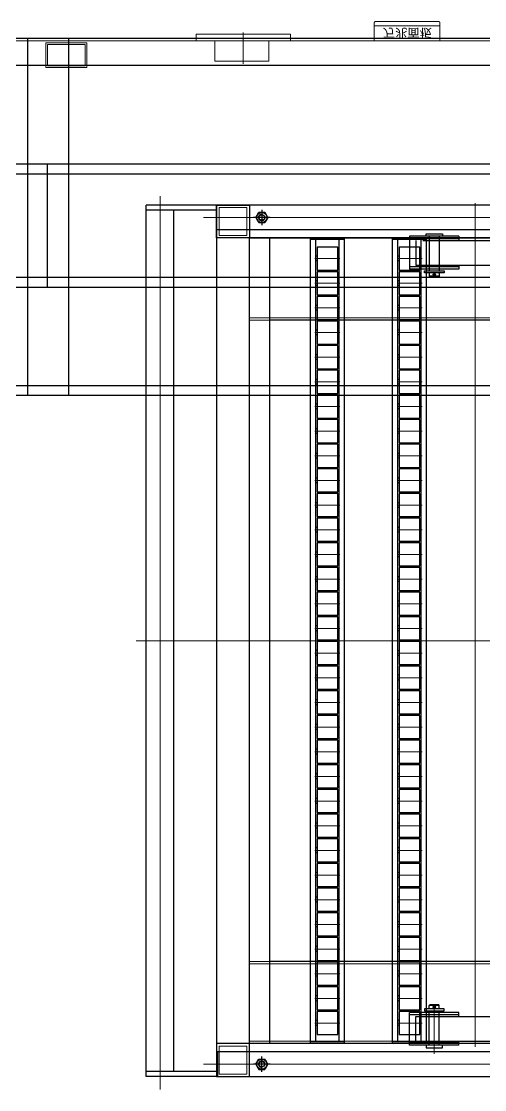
# Model space of a CAD drawing. Extents: x 539033 to 804858, y 468425 to 1263560.
# Drawn here: x 758264 to 758829, y 508650 to 509949 of the extents above; entities that cross this region are included whole.
import ezdxf

# ---------------------------------------------------------------- set-up
doc = ezdxf.new("R2010")
doc.units = 0
doc.header["$LTSCALE"] = 1000
doc.header["$MEASUREMENT"] = 0
for name, pattern in [('0', [0, 0]), ('ACAD_ISO02W100', [15, 12, -3]), ('ACAD_ISO04W100', [30, 24, -3, 0, -3]), ('ACAD_ISO05W100', [33, 24, -3, 0, -3, 0, -3]), ('ACAD_ISO10W100', [18.5, 12, -3, 0.5, -3]), ('DASHDOT', [25.4, 12.7, -6.35, 0, -6.35]), ('SOLID', [0])]:
    doc.linetypes.add(name, pattern=pattern)
doc.layers.get('0').update_dxf_attribs({"linetype": 'CONTINUOUS'})
doc.layers.add('1', color=1, linetype='DASHDOT')
for name, color, linetype, lineweight in [('3', 7, 'ACAD_ISO04W100', 15), ('中心线', 1, 'ACAD_ISO10W100', 15), ('双点划线', 7, 'ACAD_ISO05W100', 15), ('标注', 7, 'SOLID', 15), ('点划线', 1, 'ACAD_ISO04W100', 15), ('粗实线', 7, '0', 30), ('虚线', 6, 'ACAD_ISO02W100', 18)]:
    doc.layers.add(name, color=color, linetype=linetype, lineweight=lineweight)
doc.styles.add('标准', font='', dxfattribs={"width": 0.667})
doc.styles.get('标准').set_extended_font_data('FangSong_GB2312')

# ---------------------------------------------------------------- blocks, each defined once
blk = doc.blocks.new('A$C513352F2')
at = {"layer": '点划线'}
blk.add_line((68.9, 0), (68.9, 1086.9), dxfattribs=at)
at = {"layer": '粗实线', "color": 5}
for p, q in [((0, 1070.9), (85.7, 1070.9)), ((85.7, 1070.9), (85.7, 10.9)), ((0, 1064.9), (85.7, 1064.9)), ((52.2, 1064.9), (52.2, 16.9)), ((0, 16.9), (85.7, 16.9)), ((0, 10.9), (85.7, 10.9))]:
    blk.add_line(p, q, dxfattribs=at)
blk = doc.blocks.new('A$C458447FD')
for p, q in [((1298.8, 1065.1), (1302.4, 1071.4)), ((1309.6, 1071.4), (1302.4, 1071.4)), ((1313.2, 1065.1), (1309.6, 1071.4)), ((1298.8, 1065.1), (1302.4, 1058.9)), ((1309.6, 1058.9), (1302.4, 1058.9)), ((1313.2, 1065.1), (1309.6, 1058.9)), ((1084, 1000.1), (1084, 997.6)), ((1084, 997.6), (1108, 997.6)), ((1108, 997.6), (1108, 1000.1)), ((1084, 100.1), (1084, 102.6)), ((1084, 102.6), (1108, 102.6)), ((1108, 102.6), (1108, 100.1)), ((1298.8, 35.1), (1302.4, 41.4)), ((1309.6, 41.4), (1302.4, 41.4)), ((1313.2, 35.1), (1309.6, 41.4)), ((1298.8, 35.1), (1302.4, 28.9)), ((1309.6, 28.9), (1302.4, 28.9)), ((1313.2, 35.1), (1309.6, 28.9))]:
    blk.add_line(p, q)
for centre, radius in [((1306, 1065.1), 6.23), ((1306, 1065.1), 3.4), ((1306, 35.1), 6.23), ((1306, 35.1), 3.4)]:
    blk.add_circle(centre, radius)
at = {"layer": '1', "linetype": 'DASHDOT'}
for p, q in [((1306, 1074.4), (1306, 1055.9)), ((1295.8, 1065.1), (1316.2, 1065.1)), ((1306, 25.9), (1306, 44.4)), ((1295.8, 35.1), (1316.2, 35.1))]:
    blk.add_line(p, q, dxfattribs=at)
at = {"layer": '3'}
for centre, start, end in [((1306, 1065.1), 170, 90), ((1306, 35.1), 270, 190)]:
    blk.add_arc(centre, 4, start, end, dxfattribs=at)
at = {"layer": '点划线'}
for p, q in [((206, 1065.1), (1376.8, 1065.1)), ((1046, 17.9), (1046, 1044.2)), ((1096, 1052.4), (1096, 992)), ((1110.8, 1015.1), (1141.3, 1015.1)), ((1210.8, 1015.1), (1241.3, 1015.1)), ((1093.9, 995.6), (1098, 995.6)), ((1110.8, 985.1), (1141.3, 985.1)), ((1210.8, 985.1), (1241.3, 985.1)), ((1110.8, 955.1), (1141.3, 955.1)), ((1210.8, 955.1), (1241.3, 955.1)), ((1110.8, 925.1), (1141.3, 925.1)), ((1210.8, 925.1), (1241.3, 925.1)), ((1110.8, 895.1), (1141.3, 895.1)), ((1210.8, 895.1), (1241.3, 895.1)), ((1110.8, 865.1), (1141.3, 865.1)), ((1210.8, 865.1), (1241.3, 865.1)), ((1110.8, 835.1), (1141.3, 835.1)), ((1210.8, 835.1), (1241.3, 835.1)), ((1110.8, 805.1), (1141.3, 805.1)), ((1210.8, 805.1), (1241.3, 805.1)), ((1110.8, 775.1), (1141.3, 775.1)), ((1210.8, 775.1), (1241.3, 775.1)), ((1110.8, 745.1), (1141.3, 745.1)), ((1210.8, 745.1), (1241.3, 745.1)), ((1110.8, 715.1), (1141.3, 715.1)), ((1210.8, 715.1), (1241.3, 715.1)), ((1110.8, 685.1), (1141.3, 685.1)), ((1210.8, 685.1), (1241.3, 685.1)), ((1110.8, 655.1), (1141.3, 655.1)), ((1210.8, 655.1), (1241.3, 655.1)), ((1110.8, 625.1), (1141.3, 625.1)), ((1210.8, 625.1), (1241.3, 625.1)), ((1110.8, 595.1), (1141.3, 595.1)), ((1210.8, 595.1), (1241.3, 595.1)), ((1110.8, 565.1), (1141.3, 565.1)), ((1210.8, 565.1), (1241.3, 565.1)), ((101.7, 550.1), (1459.1, 550.1)), ((1110.8, 535.1), (1141.3, 535.1)), ((1210.8, 535.1), (1241.3, 535.1)), ((1110.8, 505.1), (1141.3, 505.1)), ((1210.8, 505.1), (1241.3, 505.1)), ((1110.8, 475.1), (1141.3, 475.1)), ((1210.8, 475.1), (1241.3, 475.1)), ((1110.8, 445.1), (1141.3, 445.1)), ((1210.8, 445.1), (1241.3, 445.1)), ((1110.8, 415.1), (1141.3, 415.1)), ((1210.8, 415.1), (1241.3, 415.1)), ((1110.8, 385.1), (1141.3, 385.1)), ((1210.8, 385.1), (1241.3, 385.1)), ((1110.8, 355.1), (1141.3, 355.1)), ((1210.8, 355.1), (1241.3, 355.1)), ((1110.8, 325.1), (1141.3, 325.1)), ((1210.8, 325.1), (1241.3, 325.1)), ((1110.8, 295.1), (1141.3, 295.1)), ((1210.8, 295.1), (1241.3, 295.1)), ((1110.8, 265.1), (1141.3, 265.1)), ((1210.8, 265.1), (1241.3, 265.1)), ((1110.8, 235.1), (1141.3, 235.1)), ((1210.8, 235.1), (1241.3, 235.1)), ((1110.8, 205.1), (1141.3, 205.1)), ((1210.8, 205.1), (1241.3, 205.1)), ((1110.8, 175.1), (1141.3, 175.1)), ((1210.8, 175.1), (1241.3, 175.1)), ((1110.8, 145.1), (1141.3, 145.1)), ((1210.8, 145.1), (1241.3, 145.1)), ((1093.9, 104.6), (1098, 104.6)), ((1110.8, 115.1), (1141.3, 115.1)), ((1210.8, 115.1), (1241.3, 115.1)), ((1110.8, 85.1), (1141.3, 85.1)), ((1210.8, 85.1), (1241.3, 85.1)), ((206, 35.1), (1376.8, 35.1))]:
    blk.add_line(p, q, dxfattribs=at)
at = {"layer": '粗实线'}
for p, q in [((1359.5, 1080.1), (1359.5, 1050.1)), ((211, 1050.1), (1361, 1050.1)), ((506, 1040.1), (1321, 1040.1)), ((1066, 1042.1), (1066, 1037.1)), ((1066, 1042.1), (1126, 1042.1)), ((1090, 1042.1), (1090, 1000.1)), ((1102, 1042.1), (1102, 1000.1)), ((1126, 1042.1), (1126, 1002.1)), ((1321, 1040.1), (1321, 60.1)), ((1109.8, 1037.1), (0, 1037.1)), ((1066, 1039.1), (1126, 1039.1)), ((1118.6, 1037.1), (1118.6, 1007.1)), ((1118.6, 1007.1), (0, 1007.1)), ((1066, 1007.1), (1066, 1002.1)), ((1066, 1005.1), (1126, 1005.1)), ((1066, 1002.1), (1126, 1002.1)), ((1108, 1000.1), (1084, 1000.1)), ((1090, 997.6), (1090, 993.6)), ((1090, 993.6), (1091, 992.6)), ((1090, 993.6), (1102, 993.6)), ((1101, 992.6), (1091, 992.6)), ((1101, 992.6), (1102, 993.6)), ((1102, 997.6), (1102, 993.6)), ((796, 940.1), (1296, 940.1)), ((796, 160.1), (1296, 160.1)), ((1090, 106.6), (1091, 107.6)), ((1090, 102.6), (1090, 106.6)), ((1090, 106.6), (1102, 106.6)), ((1101, 107.6), (1091, 107.6)), ((1101, 107.6), (1102, 106.6)), ((1102, 102.6), (1102, 106.6)), ((1118.6, 93.1), (0, 93.1)), ((1066, 93.1), (1066, 98.1)), ((1066, 98.1), (1126, 98.1)), ((1066, 95.1), (1126, 95.1)), ((1108, 100.1), (1084, 100.1)), ((1090, 58.1), (1090, 100.1)), ((1102, 58.1), (1102, 100.1)), ((1118.6, 63.1), (1118.6, 93.1)), ((1126, 58.1), (1126, 98.1)), ((1109.8, 63.1), (0, 63.1)), ((1321, 60.1), (251, 60.1)), ((506, 60.1), (1321, 60.1)), ((1066, 58.1), (1066, 63.1)), ((1066, 61.1), (1126, 61.1)), ((1066, 58.1), (1126, 58.1)), ((211, 50.1), (1361, 50.1))]:
    blk.add_line(p, q, dxfattribs=at)
at = {"layer": '粗实线', "color": 4}
for p, q in [((1105.3, 1040.1), (1105.3, 60.1)), ((1105.3, 1040.1), (1146.8, 1040.1)), ((1146.8, 1040.1), (1146.8, 60.1)), ((1205.3, 1040.1), (1205.3, 60.1)), ((1205.3, 1040.1), (1246.8, 1040.1)), ((1246.8, 1040.1), (1246.8, 60.1)), ((1105.3, 1038.1), (1146.8, 1038.1)), ((1111.8, 1038.1), (1111.8, 62.1)), ((1140.3, 1038.1), (1140.3, 62.1)), ((1205.3, 1038.1), (1246.8, 1038.1)), ((1211.8, 1038.1), (1211.8, 62.1)), ((1240.3, 1038.1), (1240.3, 62.1)), ((1105.3, 62.1), (1146.8, 62.1)), ((1105.3, 60.1), (1146.8, 60.1)), ((1205.3, 62.1), (1246.8, 62.1)), ((1205.3, 60.1), (1246.8, 60.1))]:
    blk.add_line(p, q, dxfattribs=at)
at = {"layer": '粗实线', "color": 2}
blk.add_line((1296, 1040.1), (1296, 60.1), dxfattribs=at)
at = {"layer": '粗实线', "color": 3}
for p, q in [((1113.5, 1018.1), (1111.8, 1018.1)), ((1111.8, 1018.1), (1111.8, 1012.1)), ((1138.5, 1018.1), (1140.3, 1018.1)), ((1140.3, 1018.1), (1140.3, 1012.1)), ((1213.5, 1018.1), (1211.8, 1018.1)), ((1211.8, 1018.1), (1211.8, 1012.1)), ((1238.5, 1018.1), (1240.3, 1018.1)), ((1240.3, 1018.1), (1240.3, 1012.1)), ((1113.5, 1012.1), (1111.8, 1012.1)), ((1138.5, 1012.1), (1140.3, 1012.1)), ((1213.5, 1012.1), (1211.8, 1012.1)), ((1238.5, 1012.1), (1240.3, 1012.1)), ((1113.5, 988.1), (1111.8, 988.1)), ((1111.8, 988.1), (1111.8, 982.1)), ((1138.5, 988.1), (1140.3, 988.1)), ((1140.3, 988.1), (1140.3, 982.1)), ((1213.5, 988.1), (1211.8, 988.1)), ((1211.8, 988.1), (1211.8, 982.1)), ((1238.5, 988.1), (1240.3, 988.1)), ((1240.3, 988.1), (1240.3, 982.1)), ((1113.5, 982.1), (1111.8, 982.1)), ((1138.5, 982.1), (1140.3, 982.1)), ((1213.5, 982.1), (1211.8, 982.1)), ((1238.5, 982.1), (1240.3, 982.1)), ((1113.5, 958.1), (1111.8, 958.1)), ((1111.8, 958.1), (1111.8, 952.1)), ((1113.5, 952.1), (1111.8, 952.1)), ((1138.5, 958.1), (1140.3, 958.1)), ((1138.5, 952.1), (1140.3, 952.1)), ((1140.3, 958.1), (1140.3, 952.1)), ((1213.5, 958.1), (1211.8, 958.1)), ((1211.8, 958.1), (1211.8, 952.1)), ((1213.5, 952.1), (1211.8, 952.1)), ((1238.5, 958.1), (1240.3, 958.1)), ((1238.5, 952.1), (1240.3, 952.1)), ((1240.3, 958.1), (1240.3, 952.1)), ((1113.5, 928.1), (1111.8, 928.1)), ((1111.8, 928.1), (1111.8, 922.1)), ((1138.5, 928.1), (1140.3, 928.1)), ((1140.3, 928.1), (1140.3, 922.1)), ((1213.5, 928.1), (1211.8, 928.1)), ((1211.8, 928.1), (1211.8, 922.1)), ((1238.5, 928.1), (1240.3, 928.1)), ((1240.3, 928.1), (1240.3, 922.1)), ((1113.5, 922.1), (1111.8, 922.1)), ((1138.5, 922.1), (1140.3, 922.1)), ((1213.5, 922.1), (1211.8, 922.1)), ((1238.5, 922.1), (1240.3, 922.1)), ((1113.5, 898.1), (1111.8, 898.1)), ((1111.8, 898.1), (1111.8, 892.1)), ((1138.5, 898.1), (1140.3, 898.1)), ((1140.3, 898.1), (1140.3, 892.1)), ((1213.5, 898.1), (1211.8, 898.1)), ((1211.8, 898.1), (1211.8, 892.1)), ((1238.5, 898.1), (1240.3, 898.1)), ((1240.3, 898.1), (1240.3, 892.1)), ((1113.5, 892.1), (1111.8, 892.1)), ((1138.5, 892.1), (1140.3, 892.1)), ((1213.5, 892.1), (1211.8, 892.1)), ((1238.5, 892.1), (1240.3, 892.1)), ((1113.5, 868.1), (1111.8, 868.1)), ((1111.8, 868.1), (1111.8, 862.1)), ((1113.5, 862.1), (1111.8, 862.1)), ((1138.5, 868.1), (1140.3, 868.1)), ((1138.5, 862.1), (1140.3, 862.1)), ((1140.3, 868.1), (1140.3, 862.1)), ((1213.5, 868.1), (1211.8, 868.1)), ((1211.8, 868.1), (1211.8, 862.1)), ((1213.5, 862.1), (1211.8, 862.1)), ((1238.5, 868.1), (1240.3, 868.1)), ((1238.5, 862.1), (1240.3, 862.1)), ((1240.3, 868.1), (1240.3, 862.1)), ((1113.5, 838.1), (1111.8, 838.1)), ((1111.8, 838.1), (1111.8, 832.1)), ((1113.5, 832.1), (1111.8, 832.1)), ((1138.5, 838.1), (1140.3, 838.1)), ((1138.5, 832.1), (1140.3, 832.1)), ((1140.3, 838.1), (1140.3, 832.1)), ((1213.5, 838.1), (1211.8, 838.1)), ((1211.8, 838.1), (1211.8, 832.1)), ((1213.5, 832.1), (1211.8, 832.1)), ((1238.5, 838.1), (1240.3, 838.1)), ((1238.5, 832.1), (1240.3, 832.1)), ((1240.3, 838.1), (1240.3, 832.1)), ((1113.5, 808.1), (1111.8, 808.1)), ((1111.8, 808.1), (1111.8, 802.1)), ((1138.5, 808.1), (1140.3, 808.1)), ((1140.3, 808.1), (1140.3, 802.1)), ((1213.5, 808.1), (1211.8, 808.1)), ((1211.8, 808.1), (1211.8, 802.1)), ((1238.5, 808.1), (1240.3, 808.1)), ((1240.3, 808.1), (1240.3, 802.1)), ((1113.5, 802.1), (1111.8, 802.1)), ((1138.5, 802.1), (1140.3, 802.1)), ((1213.5, 802.1), (1211.8, 802.1)), ((1238.5, 802.1), (1240.3, 802.1)), ((1113.5, 778.1), (1111.8, 778.1)), ((1111.8, 778.1), (1111.8, 772.1)), ((1113.5, 772.1), (1111.8, 772.1)), ((1138.5, 778.1), (1140.3, 778.1)), ((1138.5, 772.1), (1140.3, 772.1)), ((1140.3, 778.1), (1140.3, 772.1)), ((1213.5, 778.1), (1211.8, 778.1)), ((1211.8, 778.1), (1211.8, 772.1)), ((1213.5, 772.1), (1211.8, 772.1)), ((1238.5, 778.1), (1240.3, 778.1)), ((1238.5, 772.1), (1240.3, 772.1)), ((1240.3, 778.1), (1240.3, 772.1)), ((1113.5, 748.1), (1111.8, 748.1)), ((1111.8, 748.1), (1111.8, 742.1)), ((1113.5, 742.1), (1111.8, 742.1)), ((1138.5, 748.1), (1140.3, 748.1)), ((1138.5, 742.1), (1140.3, 742.1)), ((1140.3, 748.1), (1140.3, 742.1)), ((1213.5, 748.1), (1211.8, 748.1)), ((1211.8, 748.1), (1211.8, 742.1)), ((1213.5, 742.1), (1211.8, 742.1)), ((1238.5, 748.1), (1240.3, 748.1)), ((1238.5, 742.1), (1240.3, 742.1)), ((1240.3, 748.1), (1240.3, 742.1)), ((1113.5, 718.1), (1111.8, 718.1)), ((1111.8, 718.1), (1111.8, 712.1)), ((1138.5, 718.1), (1140.3, 718.1)), ((1140.3, 718.1), (1140.3, 712.1)), ((1213.5, 718.1), (1211.8, 718.1)), ((1211.8, 718.1), (1211.8, 712.1)), ((1238.5, 718.1), (1240.3, 718.1)), ((1240.3, 718.1), (1240.3, 712.1)), ((1113.5, 712.1), (1111.8, 712.1)), ((1138.5, 712.1), (1140.3, 712.1)), ((1213.5, 712.1), (1211.8, 712.1)), ((1238.5, 712.1), (1240.3, 712.1)), ((1113.5, 688.1), (1111.8, 688.1)), ((1111.8, 688.1), (1111.8, 682.1)), ((1113.5, 682.1), (1111.8, 682.1)), ((1138.5, 688.1), (1140.3, 688.1)), ((1138.5, 682.1), (1140.3, 682.1)), ((1140.3, 688.1), (1140.3, 682.1)), ((1213.5, 688.1), (1211.8, 688.1)), ((1211.8, 688.1), (1211.8, 682.1)), ((1213.5, 682.1), (1211.8, 682.1)), ((1238.5, 688.1), (1240.3, 688.1)), ((1238.5, 682.1), (1240.3, 682.1)), ((1240.3, 688.1), (1240.3, 682.1)), ((1113.5, 658.1), (1111.8, 658.1)), ((1111.8, 658.1), (1111.8, 652.1)), ((1113.5, 652.1), (1111.8, 652.1)), ((1138.5, 658.1), (1140.3, 658.1)), ((1138.5, 652.1), (1140.3, 652.1)), ((1140.3, 658.1), (1140.3, 652.1)), ((1213.5, 658.1), (1211.8, 658.1)), ((1211.8, 658.1), (1211.8, 652.1)), ((1213.5, 652.1), (1211.8, 652.1)), ((1238.5, 658.1), (1240.3, 658.1)), ((1238.5, 652.1), (1240.3, 652.1)), ((1240.3, 658.1), (1240.3, 652.1)), ((1113.5, 628.1), (1111.8, 628.1)), ((1111.8, 628.1), (1111.8, 622.1)), ((1138.5, 628.1), (1140.3, 628.1)), ((1140.3, 628.1), (1140.3, 622.1)), ((1213.5, 628.1), (1211.8, 628.1)), ((1211.8, 628.1), (1211.8, 622.1)), ((1238.5, 628.1), (1240.3, 628.1)), ((1240.3, 628.1), (1240.3, 622.1)), ((1113.5, 622.1), (1111.8, 622.1)), ((1138.5, 622.1), (1140.3, 622.1)), ((1213.5, 622.1), (1211.8, 622.1)), ((1238.5, 622.1), (1240.3, 622.1)), ((1113.5, 598.1), (1111.8, 598.1)), ((1111.8, 598.1), (1111.8, 592.1)), ((1138.5, 598.1), (1140.3, 598.1)), ((1140.3, 598.1), (1140.3, 592.1)), ((1213.5, 598.1), (1211.8, 598.1)), ((1211.8, 598.1), (1211.8, 592.1)), ((1238.5, 598.1), (1240.3, 598.1)), ((1240.3, 598.1), (1240.3, 592.1)), ((1113.5, 592.1), (1111.8, 592.1)), ((1138.5, 592.1), (1140.3, 592.1)), ((1213.5, 592.1), (1211.8, 592.1)), ((1238.5, 592.1), (1240.3, 592.1)), ((1113.5, 568.1), (1111.8, 568.1)), ((1111.8, 568.1), (1111.8, 562.1)), ((1113.5, 562.1), (1111.8, 562.1)), ((1138.5, 568.1), (1140.3, 568.1)), ((1138.5, 562.1), (1140.3, 562.1)), ((1140.3, 568.1), (1140.3, 562.1)), ((1213.5, 568.1), (1211.8, 568.1)), ((1211.8, 568.1), (1211.8, 562.1)), ((1213.5, 562.1), (1211.8, 562.1)), ((1238.5, 568.1), (1240.3, 568.1)), ((1238.5, 562.1), (1240.3, 562.1)), ((1240.3, 568.1), (1240.3, 562.1)), ((1113.5, 538.1), (1111.8, 538.1)), ((1111.8, 538.1), (1111.8, 532.1)), ((1138.5, 538.1), (1140.3, 538.1)), ((1140.3, 538.1), (1140.3, 532.1)), ((1213.5, 538.1), (1211.8, 538.1)), ((1211.8, 538.1), (1211.8, 532.1)), ((1238.5, 538.1), (1240.3, 538.1)), ((1240.3, 538.1), (1240.3, 532.1)), ((1113.5, 532.1), (1111.8, 532.1)), ((1138.5, 532.1), (1140.3, 532.1)), ((1213.5, 532.1), (1211.8, 532.1)), ((1238.5, 532.1), (1240.3, 532.1)), ((1113.5, 508.1), (1111.8, 508.1)), ((1111.8, 508.1), (1111.8, 502.1)), ((1138.5, 508.1), (1140.3, 508.1)), ((1140.3, 508.1), (1140.3, 502.1)), ((1213.5, 508.1), (1211.8, 508.1)), ((1211.8, 508.1), (1211.8, 502.1)), ((1238.5, 508.1), (1240.3, 508.1)), ((1240.3, 508.1), (1240.3, 502.1)), ((1113.5, 502.1), (1111.8, 502.1)), ((1138.5, 502.1), (1140.3, 502.1)), ((1213.5, 502.1), (1211.8, 502.1)), ((1238.5, 502.1), (1240.3, 502.1)), ((1113.5, 478.1), (1111.8, 478.1)), ((1111.8, 478.1), (1111.8, 472.1)), ((1113.5, 472.1), (1111.8, 472.1)), ((1138.5, 478.1), (1140.3, 478.1)), ((1138.5, 472.1), (1140.3, 472.1)), ((1140.3, 478.1), (1140.3, 472.1)), ((1213.5, 478.1), (1211.8, 478.1)), ((1211.8, 478.1), (1211.8, 472.1)), ((1213.5, 472.1), (1211.8, 472.1)), ((1238.5, 478.1), (1240.3, 478.1)), ((1238.5, 472.1), (1240.3, 472.1)), ((1240.3, 478.1), (1240.3, 472.1)), ((1113.5, 448.1), (1111.8, 448.1)), ((1111.8, 448.1), (1111.8, 442.1)), ((1113.5, 442.1), (1111.8, 442.1)), ((1138.5, 448.1), (1140.3, 448.1)), ((1138.5, 442.1), (1140.3, 442.1)), ((1140.3, 448.1), (1140.3, 442.1)), ((1213.5, 448.1), (1211.8, 448.1)), ((1211.8, 448.1), (1211.8, 442.1)), ((1213.5, 442.1), (1211.8, 442.1)), ((1238.5, 448.1), (1240.3, 448.1)), ((1238.5, 442.1), (1240.3, 442.1)), ((1240.3, 448.1), (1240.3, 442.1)), ((1113.5, 418.1), (1111.8, 418.1)), ((1111.8, 418.1), (1111.8, 412.1)), ((1138.5, 418.1), (1140.3, 418.1)), ((1140.3, 418.1), (1140.3, 412.1)), ((1213.5, 418.1), (1211.8, 418.1)), ((1211.8, 418.1), (1211.8, 412.1)), ((1238.5, 418.1), (1240.3, 418.1)), ((1240.3, 418.1), (1240.3, 412.1)), ((1113.5, 412.1), (1111.8, 412.1)), ((1138.5, 412.1), (1140.3, 412.1)), ((1213.5, 412.1), (1211.8, 412.1)), ((1238.5, 412.1), (1240.3, 412.1)), ((1113.5, 388.1), (1111.8, 388.1)), ((1111.8, 388.1), (1111.8, 382.1)), ((1113.5, 382.1), (1111.8, 382.1)), ((1138.5, 388.1), (1140.3, 388.1)), ((1138.5, 382.1), (1140.3, 382.1)), ((1140.3, 388.1), (1140.3, 382.1)), ((1213.5, 388.1), (1211.8, 388.1)), ((1211.8, 388.1), (1211.8, 382.1)), ((1213.5, 382.1), (1211.8, 382.1)), ((1238.5, 388.1), (1240.3, 388.1)), ((1238.5, 382.1), (1240.3, 382.1)), ((1240.3, 388.1), (1240.3, 382.1)), ((1113.5, 358.1), (1111.8, 358.1)), ((1111.8, 358.1), (1111.8, 352.1)), ((1113.5, 352.1), (1111.8, 352.1)), ((1138.5, 358.1), (1140.3, 358.1)), ((1138.5, 352.1), (1140.3, 352.1)), ((1140.3, 358.1), (1140.3, 352.1)), ((1213.5, 358.1), (1211.8, 358.1)), ((1211.8, 358.1), (1211.8, 352.1)), ((1213.5, 352.1), (1211.8, 352.1)), ((1238.5, 358.1), (1240.3, 358.1)), ((1238.5, 352.1), (1240.3, 352.1)), ((1240.3, 358.1), (1240.3, 352.1)), ((1113.5, 328.1), (1111.8, 328.1)), ((1111.8, 328.1), (1111.8, 322.1)), ((1138.5, 328.1), (1140.3, 328.1)), ((1140.3, 328.1), (1140.3, 322.1)), ((1213.5, 328.1), (1211.8, 328.1)), ((1211.8, 328.1), (1211.8, 322.1)), ((1238.5, 328.1), (1240.3, 328.1)), ((1240.3, 328.1), (1240.3, 322.1)), ((1113.5, 322.1), (1111.8, 322.1)), ((1138.5, 322.1), (1140.3, 322.1)), ((1213.5, 322.1), (1211.8, 322.1)), ((1238.5, 322.1), (1240.3, 322.1)), ((1113.5, 298.1), (1111.8, 298.1)), ((1111.8, 298.1), (1111.8, 292.1)), ((1113.5, 292.1), (1111.8, 292.1)), ((1138.5, 298.1), (1140.3, 298.1)), ((1138.5, 292.1), (1140.3, 292.1)), ((1140.3, 298.1), (1140.3, 292.1)), ((1213.5, 298.1), (1211.8, 298.1)), ((1211.8, 298.1), (1211.8, 292.1)), ((1213.5, 292.1), (1211.8, 292.1)), ((1238.5, 298.1), (1240.3, 298.1)), ((1238.5, 292.1), (1240.3, 292.1)), ((1240.3, 298.1), (1240.3, 292.1)), ((1113.5, 268.1), (1111.8, 268.1)), ((1111.8, 268.1), (1111.8, 262.1)), ((1113.5, 262.1), (1111.8, 262.1)), ((1138.5, 268.1), (1140.3, 268.1)), ((1138.5, 262.1), (1140.3, 262.1)), ((1140.3, 268.1), (1140.3, 262.1)), ((1213.5, 268.1), (1211.8, 268.1)), ((1211.8, 268.1), (1211.8, 262.1)), ((1213.5, 262.1), (1211.8, 262.1)), ((1238.5, 268.1), (1240.3, 268.1)), ((1238.5, 262.1), (1240.3, 262.1)), ((1240.3, 268.1), (1240.3, 262.1)), ((1113.5, 238.1), (1111.8, 238.1)), ((1111.8, 238.1), (1111.8, 232.1)), ((1138.5, 238.1), (1140.3, 238.1)), ((1140.3, 238.1), (1140.3, 232.1)), ((1213.5, 238.1), (1211.8, 238.1)), ((1211.8, 238.1), (1211.8, 232.1)), ((1238.5, 238.1), (1240.3, 238.1)), ((1240.3, 238.1), (1240.3, 232.1)), ((1113.5, 232.1), (1111.8, 232.1)), ((1138.5, 232.1), (1140.3, 232.1)), ((1213.5, 232.1), (1211.8, 232.1)), ((1238.5, 232.1), (1240.3, 232.1)), ((1113.5, 208.1), (1111.8, 208.1)), ((1111.8, 208.1), (1111.8, 202.1)), ((1138.5, 208.1), (1140.3, 208.1)), ((1140.3, 208.1), (1140.3, 202.1)), ((1213.5, 208.1), (1211.8, 208.1)), ((1211.8, 208.1), (1211.8, 202.1)), ((1238.5, 208.1), (1240.3, 208.1)), ((1240.3, 208.1), (1240.3, 202.1)), ((1113.5, 202.1), (1111.8, 202.1)), ((1138.5, 202.1), (1140.3, 202.1)), ((1213.5, 202.1), (1211.8, 202.1)), ((1238.5, 202.1), (1240.3, 202.1)), ((1113.5, 178.1), (1111.8, 178.1)), ((1111.8, 178.1), (1111.8, 172.1)), ((1113.5, 172.1), (1111.8, 172.1)), ((1138.5, 178.1), (1140.3, 178.1)), ((1138.5, 172.1), (1140.3, 172.1)), ((1140.3, 178.1), (1140.3, 172.1)), ((1213.5, 178.1), (1211.8, 178.1)), ((1211.8, 178.1), (1211.8, 172.1)), ((1213.5, 172.1), (1211.8, 172.1)), ((1238.5, 178.1), (1240.3, 178.1)), ((1238.5, 172.1), (1240.3, 172.1)), ((1240.3, 178.1), (1240.3, 172.1)), ((1113.5, 148.1), (1111.8, 148.1)), ((1111.8, 148.1), (1111.8, 142.1)), ((1138.5, 148.1), (1140.3, 148.1)), ((1140.3, 148.1), (1140.3, 142.1)), ((1213.5, 148.1), (1211.8, 148.1)), ((1211.8, 148.1), (1211.8, 142.1)), ((1238.5, 148.1), (1240.3, 148.1)), ((1240.3, 148.1), (1240.3, 142.1)), ((1113.5, 142.1), (1111.8, 142.1)), ((1138.5, 142.1), (1140.3, 142.1)), ((1213.5, 142.1), (1211.8, 142.1)), ((1238.5, 142.1), (1240.3, 142.1)), ((1113.5, 118.1), (1111.8, 118.1)), ((1111.8, 118.1), (1111.8, 112.1)), ((1138.5, 118.1), (1140.3, 118.1)), ((1140.3, 118.1), (1140.3, 112.1)), ((1213.5, 118.1), (1211.8, 118.1)), ((1211.8, 118.1), (1211.8, 112.1)), ((1238.5, 118.1), (1240.3, 118.1)), ((1240.3, 118.1), (1240.3, 112.1)), ((1113.5, 112.1), (1111.8, 112.1)), ((1138.5, 112.1), (1140.3, 112.1)), ((1213.5, 112.1), (1211.8, 112.1)), ((1238.5, 112.1), (1240.3, 112.1)), ((1113.5, 88.1), (1111.8, 88.1)), ((1111.8, 88.1), (1111.8, 82.1)), ((1113.5, 82.1), (1111.8, 82.1)), ((1138.5, 88.1), (1140.3, 88.1)), ((1138.5, 82.1), (1140.3, 82.1)), ((1140.3, 88.1), (1140.3, 82.1)), ((1213.5, 88.1), (1211.8, 88.1)), ((1211.8, 88.1), (1211.8, 82.1)), ((1213.5, 82.1), (1211.8, 82.1)), ((1238.5, 88.1), (1240.3, 88.1)), ((1238.5, 82.1), (1240.3, 82.1)), ((1240.3, 88.1), (1240.3, 82.1))]:
    blk.add_line(p, q, dxfattribs=at)
at = {"layer": '粗实线'}
for points in [[(211, 20.1), (1361, 20.1), (1361, 1080.1), (211, 1080.1)], [(1321, 1040.1), (1361, 1040.1), (1361, 1080.1), (1321, 1080.1)], [(1321, 60.1), (1361, 60.1), (1361, 20.1), (1321, 20.1)]]:
    blk.add_lwpolyline(points, close=True, dxfattribs=at)
at = {"layer": '粗实线', "color": 4}
for points in [[(1106, 1042.1), (1106, 1045.1), (1086, 1045.1), (1086, 1042.1)], [(1106, 58.1), (1106, 55.1), (1086, 55.1), (1086, 58.1)]]:
    blk.add_lwpolyline(points, close=True, dxfattribs=at)
at = {"layer": '粗实线', "color": 3}
for points in [[(1113.5, 1001.1), (1138.5, 1001.1), (1138.5, 1029.1), (1113.5, 1029.1)], [(1213.5, 1001.1), (1238.5, 1001.1), (1238.5, 1029.1), (1213.5, 1029.1)], [(1113.5, 971.1), (1138.5, 971.1), (1138.5, 999.1), (1113.5, 999.1)], [(1213.5, 971.1), (1238.5, 971.1), (1238.5, 999.1), (1213.5, 999.1)], [(1113.5, 941.1), (1138.5, 941.1), (1138.5, 969.1), (1113.5, 969.1)], [(1213.5, 941.1), (1238.5, 941.1), (1238.5, 969.1), (1213.5, 969.1)], [(1113.5, 911.1), (1138.5, 911.1), (1138.5, 939.1), (1113.5, 939.1)], [(1213.5, 911.1), (1238.5, 911.1), (1238.5, 939.1), (1213.5, 939.1)], [(1113.5, 881.1), (1138.5, 881.1), (1138.5, 909.1), (1113.5, 909.1)], [(1213.5, 881.1), (1238.5, 881.1), (1238.5, 909.1), (1213.5, 909.1)], [(1113.5, 851.1), (1138.5, 851.1), (1138.5, 879.1), (1113.5, 879.1)], [(1213.5, 851.1), (1238.5, 851.1), (1238.5, 879.1), (1213.5, 879.1)], [(1113.5, 821.1), (1138.5, 821.1), (1138.5, 849.1), (1113.5, 849.1)], [(1213.5, 821.1), (1238.5, 821.1), (1238.5, 849.1), (1213.5, 849.1)], [(1113.5, 791.1), (1138.5, 791.1), (1138.5, 819.1), (1113.5, 819.1)], [(1213.5, 791.1), (1238.5, 791.1), (1238.5, 819.1), (1213.5, 819.1)], [(1113.5, 761.1), (1138.5, 761.1), (1138.5, 789.1), (1113.5, 789.1)], [(1213.5, 761.1), (1238.5, 761.1), (1238.5, 789.1), (1213.5, 789.1)], [(1113.5, 731.1), (1138.5, 731.1), (1138.5, 759.1), (1113.5, 759.1)], [(1213.5, 731.1), (1238.5, 731.1), (1238.5, 759.1), (1213.5, 759.1)], [(1113.5, 701.1), (1138.5, 701.1), (1138.5, 729.1), (1113.5, 729.1)], [(1213.5, 701.1), (1238.5, 701.1), (1238.5, 729.1), (1213.5, 729.1)], [(1113.5, 671.1), (1138.5, 671.1), (1138.5, 699.1), (1113.5, 699.1)], [(1213.5, 671.1), (1238.5, 671.1), (1238.5, 699.1), (1213.5, 699.1)], [(1113.5, 641.1), (1138.5, 641.1), (1138.5, 669.1), (1113.5, 669.1)], [(1213.5, 641.1), (1238.5, 641.1), (1238.5, 669.1), (1213.5, 669.1)], [(1113.5, 611.1), (1138.5, 611.1), (1138.5, 639.1), (1113.5, 639.1)], [(1213.5, 611.1), (1238.5, 611.1), (1238.5, 639.1), (1213.5, 639.1)], [(1113.5, 581.1), (1138.5, 581.1), (1138.5, 609.1), (1113.5, 609.1)], [(1213.5, 581.1), (1238.5, 581.1), (1238.5, 609.1), (1213.5, 609.1)], [(1113.5, 551.1), (1138.5, 551.1), (1138.5, 579.1), (1113.5, 579.1)], [(1213.5, 551.1), (1238.5, 551.1), (1238.5, 579.1), (1213.5, 579.1)], [(1113.5, 521.1), (1138.5, 521.1), (1138.5, 549.1), (1113.5, 549.1)], [(1213.5, 521.1), (1238.5, 521.1), (1238.5, 549.1), (1213.5, 549.1)], [(1113.5, 491.1), (1138.5, 491.1), (1138.5, 519.1), (1113.5, 519.1)], [(1213.5, 491.1), (1238.5, 491.1), (1238.5, 519.1), (1213.5, 519.1)], [(1113.5, 461.1), (1138.5, 461.1), (1138.5, 489.1), (1113.5, 489.1)], [(1213.5, 461.1), (1238.5, 461.1), (1238.5, 489.1), (1213.5, 489.1)], [(1113.5, 431.1), (1138.5, 431.1), (1138.5, 459.1), (1113.5, 459.1)], [(1213.5, 431.1), (1238.5, 431.1), (1238.5, 459.1), (1213.5, 459.1)], [(1113.5, 401.1), (1138.5, 401.1), (1138.5, 429.1), (1113.5, 429.1)], [(1213.5, 401.1), (1238.5, 401.1), (1238.5, 429.1), (1213.5, 429.1)], [(1113.5, 371.1), (1138.5, 371.1), (1138.5, 399.1), (1113.5, 399.1)], [(1213.5, 371.1), (1238.5, 371.1), (1238.5, 399.1), (1213.5, 399.1)], [(1113.5, 341.1), (1138.5, 341.1), (1138.5, 369.1), (1113.5, 369.1)], [(1213.5, 341.1), (1238.5, 341.1), (1238.5, 369.1), (1213.5, 369.1)], [(1113.5, 311.1), (1138.5, 311.1), (1138.5, 339.1), (1113.5, 339.1)], [(1213.5, 311.1), (1238.5, 311.1), (1238.5, 339.1), (1213.5, 339.1)], [(1113.5, 281.1), (1138.5, 281.1), (1138.5, 309.1), (1113.5, 309.1)], [(1213.5, 281.1), (1238.5, 281.1), (1238.5, 309.1), (1213.5, 309.1)], [(1113.5, 251.1), (1138.5, 251.1), (1138.5, 279.1), (1113.5, 279.1)], [(1213.5, 251.1), (1238.5, 251.1), (1238.5, 279.1), (1213.5, 279.1)], [(1113.5, 221.1), (1138.5, 221.1), (1138.5, 249.1), (1113.5, 249.1)], [(1213.5, 221.1), (1238.5, 221.1), (1238.5, 249.1), (1213.5, 249.1)], [(1113.5, 191.1), (1138.5, 191.1), (1138.5, 219.1), (1113.5, 219.1)], [(1213.5, 191.1), (1238.5, 191.1), (1238.5, 219.1), (1213.5, 219.1)], [(1113.5, 161.1), (1138.5, 161.1), (1138.5, 189.1), (1113.5, 189.1)], [(1213.5, 161.1), (1238.5, 161.1), (1238.5, 189.1), (1213.5, 189.1)], [(1113.5, 131.1), (1138.5, 131.1), (1138.5, 159.1), (1113.5, 159.1)], [(1213.5, 131.1), (1238.5, 131.1), (1238.5, 159.1), (1213.5, 159.1)], [(1113.5, 101.1), (1138.5, 101.1), (1138.5, 129.1), (1113.5, 129.1)], [(1213.5, 101.1), (1238.5, 101.1), (1238.5, 129.1), (1213.5, 129.1)], [(1113.5, 71.1), (1138.5, 71.1), (1138.5, 99.1), (1113.5, 99.1)], [(1213.5, 71.1), (1238.5, 71.1), (1238.5, 99.1), (1213.5, 99.1)]]:
    blk.add_lwpolyline(points, close=True, dxfattribs=at)
at = {"layer": '粗实线'}
for centre in [(1096, 995.6), (1096, 104.6)]:
    blk.add_circle(centre, 1.5, dxfattribs=at)
at = {"layer": '虚线'}
for p, q in [((251, 1037.1), (1321, 1037.1)), ((251, 943.1), (1321, 943.1)), ((1296, 940.1), (1321, 940.1)), ((251, 157.1), (1321, 157.1)), ((1296, 160.1), (1321, 160.1))]:
    blk.add_line(p, q, dxfattribs=at)
for points in [[(1324, 1043.1), (1358, 1043.1), (1358, 1077.1), (1324, 1077.1)], [(1324, 57.1), (1358, 57.1), (1358, 23.1), (1324, 23.1)]]:
    blk.add_lwpolyline(points, close=True, dxfattribs=at)
at = {"layer": '标注'}
blk.add_blockref('A$C513352F2', (1361, 9.2), dxfattribs=at)
blk = doc.blocks.new('A$C6194237F')
at = {"layer": '虚线', "color": 2, "ltscale": 100}
for points in [[(0, 0), (50, 0), (50, 30), (0, 30)], [(2, 2), (48, 2), (48, 28), (2, 28)]]:
    blk.add_lwpolyline(points, close=True, dxfattribs=at)
blk = doc.blocks.new('A$C79CB2A9E')
at = {"layer": '中心线', "color": 1, "ltscale": 100}
blk.add_line((57.5, 0), (57.5, 38), dxfattribs=at)
at = {"layer": '双点划线', "color": 4, "ltscale": 100}
blk.add_lwpolyline([(22.7, 35), (22.7, 10), (88.7, 10), (88.7, 35)], close=True, dxfattribs=at)
blk.add_lwpolyline([(0.5, 2), (114.5, 2, 0.414214), (115, 2.5), (115, 10), (0, 10), (0, 2.5, 0.414214)], format="xyb", close=True, dxfattribs=at)
blk = doc.blocks.new('A$C5FBC7258')
at = {"layer": '双点划线', "color": 4, "ltscale": 100}
for p, q in [((80, 23.5), (0, 23.5)), ((80, 5.5), (0, 5.5))]:
    blk.add_line(p, q, dxfattribs=at)
blk.add_lwpolyline([(0, 23.5), (0, 2, 0.414214), (2, 0), (78, 0, 0.414214), (80, 2), (80, 23.5)], format="xyb", dxfattribs=at)
at = {"layer": '双点划线', "color": 4, "ltscale": 100, "insert": (10.3, 7.6), "char_height": 10, "width": 252.838, "attachment_point": 7, "style": '标准'}
blk.add_mtext('{\\W1.1;万兆面板}', dxfattribs=at)

msp = doc.modelspace()

# ---------------------------------------------------------------- linework, layer by layer
at = {"layer": '粗实线', "color": 0, "ltscale": 100}
for p, q in [((766071.5, 509928), (750521.5, 509928)), ((758271.9, 509928), (758271.9, 509493.7)), ((758321.9, 509928), (758321.9, 509493.7)), ((766021.5, 509895.5), (750571.5, 509895.5))]:
    msp.add_line(p, q, dxfattribs=at)
at = {"layer": '粗实线', "color": 6, "ltscale": 100}
for p, q in [((766071.5, 509775.3), (750521.5, 509775.3)), ((758296.5, 509625.3), (758296.5, 509775.3)), ((766071.5, 509763.3), (750521.5, 509763.3)), ((766071.5, 509637.3), (750521.5, 509637.3)), ((766071.5, 509625.3), (750521.5, 509625.3)), ((766071.9, 509505.7), (750521.9, 509505.7)), ((766071.9, 509493.7), (750521.9, 509493.7))]:
    msp.add_line(p, q, dxfattribs=at)
at = {"layer": '虚线', "color": 2, "ltscale": 100}
msp.add_line((766071.5, 509925.5), (750521.5, 509925.5), dxfattribs=at)

# ---------------------------------------------------------------- block references
at = {"color": 0, "ltscale": 100, "rotation": 180}
msp.add_blockref('A$C458447FD', (759863.2, 509745.6), dxfattribs=at)
at = {"layer": '粗实线', "color": 0, "ltscale": 100, "xscale": -1, "rotation": 180}
for name, p in [('A$C5FBC7258', (758694.2, 509949)), ('A$C79CB2A9E', (758477.2, 509935.5))]:
    msp.add_blockref(name, p, dxfattribs=at)
at = {"layer": '粗实线', "color": 0, "ltscale": 100}
msp.add_blockref('A$C6194237F', (758294.2, 509893), dxfattribs=at)

doc.saveas('drawing.dxf')
